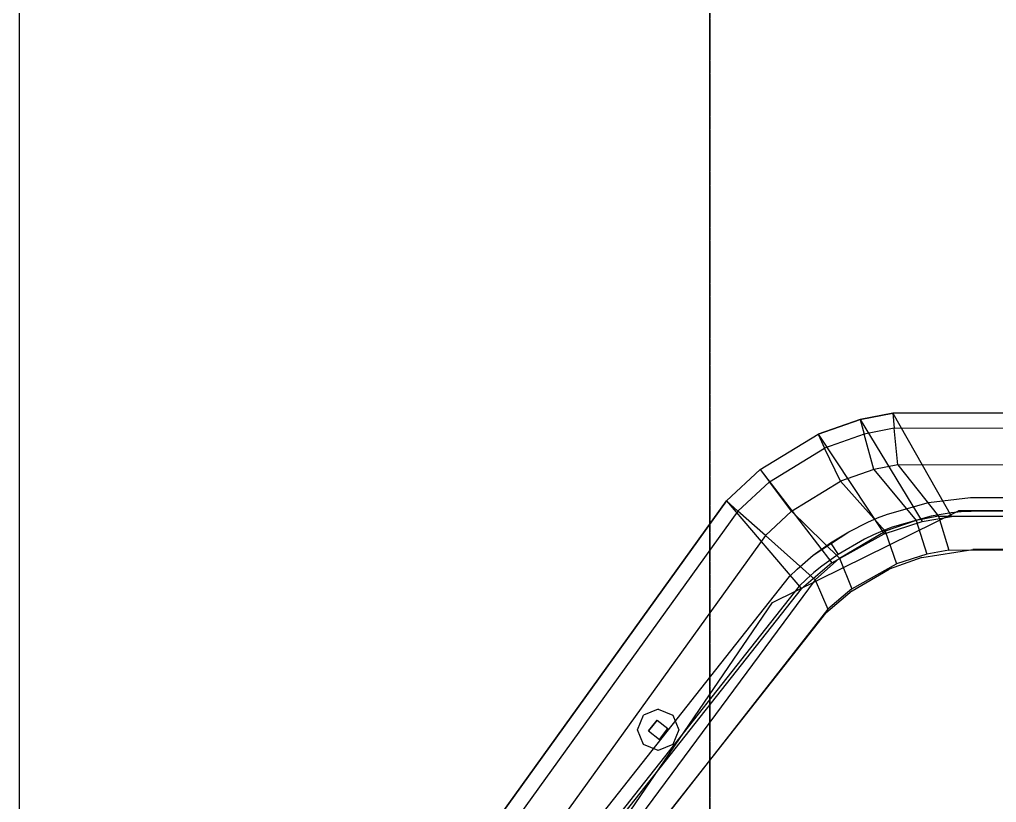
# Model space of a CAD drawing. Extents: x 11992 to 29481, y -6727 to 6811.
# Drawn here: x 18699.6 to 18982.6, y -3013.7 to -2787.1 of the extents above; entities that cross this region are included whole.
import ezdxf

# ---------------------------------------------------------------- set-up
doc = ezdxf.new("R2010")
doc.units = 0
doc.header["$MEASUREMENT"] = 0
doc.linetypes.add('DASHED', pattern=[19.05, 12.7, -6.35])
doc.layers.get('0').update_dxf_attribs({"color": 8, "linetype": 'CONTINUOUS'})
doc.layers.add('DQ-BEAM-DASH', color=8, linetype='DASHED')
doc.layers.add('zoylight 5回路', color=4, linetype='CONTINUOUS')

# ---------------------------------------------------------------- blocks, each defined once
blk = doc.blocks.new('MB-B')
at = {"layer": 'DQ-BEAM-DASH', "ltscale": 0.01}
blk.add_line((-11200, 4800), (-11200, 1100), dxfattribs=at)

msp = doc.modelspace()

# ---------------------------------------------------------------- linework, layer by layer
for p, q in [((18699.61, -3969.41, -40.43), (18699.61, -769.4, -40.43)), ((18699.61, -3969.41, 379.57), (18699.61, -769.4, 379.57)), ((18899.61, -3369.41, -40.43), (18899.61, -769.4, -40.43)), ((18899.61, -3969.41, -40.43), (18899.61, -769.4, -40.43)), ((18899.61, -3269.41, 379.57), (18899.61, -769.4, 379.57)), ((18899.61, -3969.41, 379.57), (18899.61, -769.4, 379.57)), ((19290.31, -2900.44, -621.44), (18952.58, -2900.99, -621.44)), ((18952.58, -2900.99, -636.44), (19290.31, -2900.44, -636.44)), ((19290.31, -2900.44, -1059.44), (18952.58, -2900.99, -1059.44)), ((18952.58, -2900.99, -1074.44), (19290.31, -2900.44, -1074.44)), ((19290.31, -2900.44, -1497.44), (18952.58, -2900.99, -1497.44)), ((18952.58, -2900.99, -1512.44), (19290.31, -2900.44, -1512.44)), ((19290.31, -2900.44, -1935.44), (18952.58, -2900.99, -1935.44)), ((18952.58, -2900.99, -1950.44), (19290.31, -2900.44, -1950.44)), ((18930.92, -2907.15, -621.44), (18943.11, -2902.83, -621.44)), ((18943.11, -2902.83, -636.44), (18930.92, -2907.15, -636.44)), ((18930.92, -2907.15, -1059.44), (18943.11, -2902.83, -1059.44)), ((18943.11, -2902.83, -1074.44), (18930.92, -2907.15, -1074.44)), ((18930.92, -2907.15, -1497.44), (18943.11, -2902.83, -1497.44)), ((18943.11, -2902.83, -1512.44), (18930.92, -2907.15, -1512.44)), ((18930.92, -2907.15, -1935.44), (18943.11, -2902.83, -1935.44)), ((18943.11, -2902.83, -1950.44), (18930.92, -2907.15, -1950.44)), ((18943.11, -2902.83, -621.44), (18952.58, -2900.99, -621.44)), ((18952.58, -2900.99, -636.44), (18943.11, -2902.83, -636.44)), ((18943.11, -2902.83, -1059.44), (18952.58, -2900.99, -1059.44)), ((18952.58, -2900.99, -1074.44), (18943.11, -2902.83, -1074.44)), ((18943.11, -2902.83, -1497.44), (18952.58, -2900.99, -1497.44)), ((18952.58, -2900.99, -1512.44), (18943.11, -2902.83, -1512.44)), ((18943.11, -2902.83, -1935.44), (18952.58, -2900.99, -1935.44)), ((18952.58, -2900.99, -1950.44), (18943.11, -2902.83, -1950.44)), ((18943.11, -2902.83, -621.44), (18961.03, -2932.43, -621.44)), ((18943.11, -2902.83, -636.44), (18944.27, -2907.08, -647.04)), ((18943.11, -2902.83, -621.44), (18943.11, -2902.83, -636.44)), ((18943.11, -2902.83, -1059.44), (18961.03, -2932.43, -1059.44)), ((18943.11, -2902.83, -1074.44), (18944.27, -2907.08, -1085.04)), ((18943.11, -2902.83, -1059.44), (18943.11, -2902.83, -1074.44)), ((18943.11, -2902.83, -1497.44), (18961.03, -2932.43, -1497.44)), ((18943.11, -2902.83, -1512.44), (18944.27, -2907.08, -1523.04)), ((18943.11, -2902.83, -1497.44), (18943.11, -2902.83, -1512.44)), ((18943.11, -2902.83, -1935.44), (18961.03, -2932.43, -1935.44)), ((18943.11, -2902.83, -1950.44), (18944.27, -2907.08, -1961.04)), ((18943.11, -2902.83, -1935.44), (18943.11, -2902.83, -1950.44)), ((18952.58, -2900.99, -621.44), (18969.56, -2930.92, -621.44)), ((18952.58, -2900.99, -636.44), (18953.01, -2905.38, -647.04)), ((18952.58, -2900.99, -621.44), (18952.58, -2900.99, -636.44)), ((18952.58, -2900.99, -1059.44), (18969.56, -2930.92, -1059.44)), ((18952.58, -2900.99, -1074.44), (18953.01, -2905.38, -1085.04)), ((18952.58, -2900.99, -1059.44), (18952.58, -2900.99, -1074.44)), ((18952.58, -2900.99, -1497.44), (18969.56, -2930.92, -1497.44)), ((18952.58, -2900.99, -1512.44), (18953.01, -2905.38, -1523.04)), ((18952.58, -2900.99, -1497.44), (18952.58, -2900.99, -1512.44)), ((18952.58, -2900.99, -1935.44), (18969.56, -2930.92, -1935.44)), ((18952.58, -2900.99, -1950.44), (18953.01, -2905.38, -1961.04)), ((18952.58, -2900.99, -1935.44), (18952.58, -2900.99, -1950.44)), ((18953.01, -2905.38, -647.04), (18944.27, -2907.08, -647.04)), ((18953.01, -2905.38, -1085.04), (18944.27, -2907.08, -1085.04)), ((18953.01, -2905.38, -1523.04), (18944.27, -2907.08, -1523.04)), ((18953.01, -2905.38, -1961.04), (18944.27, -2907.08, -1961.04)), ((18953.01, -2905.38, -647.04), (19290.03, -2904.84, -647.04)), ((18953.01, -2905.38, -1085.04), (19290.03, -2904.84, -1085.04)), ((18953.01, -2905.38, -1523.04), (19290.03, -2904.84, -1523.04)), ((18953.01, -2905.38, -1961.04), (19290.03, -2904.84, -1961.04)), ((18954.04, -2915.99, -651.44), (18953.01, -2905.38, -647.04)), ((18954.04, -2915.99, -1089.44), (18953.01, -2905.38, -1085.04)), ((18954.04, -2915.99, -1527.44), (18953.01, -2905.38, -1523.04)), ((18954.04, -2915.99, -1965.44), (18953.01, -2905.38, -1961.04)), ((18914.15, -2917.38, -621.44), (18930.92, -2907.15, -621.44)), ((18914.15, -2917.38, -636.44), (18930.92, -2907.15, -636.44)), ((18914.15, -2917.38, -1059.44), (18930.92, -2907.15, -1059.44)), ((18914.15, -2917.38, -1074.44), (18930.92, -2907.15, -1074.44)), ((18914.15, -2917.38, -1497.44), (18930.92, -2907.15, -1497.44)), ((18914.15, -2917.38, -1512.44), (18930.92, -2907.15, -1512.44)), ((18914.15, -2917.38, -1935.44), (18930.92, -2907.15, -1935.44)), ((18914.15, -2917.38, -1950.44), (18930.92, -2907.15, -1950.44)), ((18930.92, -2907.15, -621.44), (18950.04, -2935.98, -621.44)), ((18930.92, -2907.15, -636.44), (18932.82, -2911.14, -647.04)), ((18930.92, -2907.15, -621.44), (18930.92, -2907.15, -636.44)), ((18930.92, -2907.15, -1059.44), (18950.04, -2935.98, -1059.44)), ((18930.92, -2907.15, -1074.44), (18932.82, -2911.14, -1085.04)), ((18930.92, -2907.15, -1059.44), (18930.92, -2907.15, -1074.44)), ((18930.92, -2907.15, -1497.44), (18950.04, -2935.98, -1497.44)), ((18930.92, -2907.15, -1512.44), (18932.82, -2911.14, -1523.04)), ((18930.92, -2907.15, -1497.44), (18930.92, -2907.15, -1512.44)), ((18930.92, -2907.15, -1935.44), (18950.04, -2935.98, -1935.44)), ((18930.92, -2907.15, -1950.44), (18932.82, -2911.14, -1961.04)), ((18930.92, -2907.15, -1935.44), (18930.92, -2907.15, -1950.44)), ((18944.27, -2907.08, -647.04), (18932.82, -2911.14, -647.04)), ((18944.27, -2907.08, -1085.04), (18932.82, -2911.14, -1085.04)), ((18944.27, -2907.08, -1523.04), (18932.82, -2911.14, -1523.04)), ((18944.27, -2907.08, -1961.04), (18932.82, -2911.14, -1961.04)), ((18947.07, -2917.35, -651.44), (18944.27, -2907.08, -647.04)), ((18947.07, -2917.35, -1089.44), (18944.27, -2907.08, -1085.04)), ((18947.07, -2917.35, -1527.44), (18944.27, -2907.08, -1523.04)), ((18947.07, -2917.35, -1965.44), (18944.27, -2907.08, -1961.04)), ((18916.82, -2920.9, -647.04), (18932.82, -2911.14, -647.04)), ((18916.82, -2920.9, -1085.04), (18932.82, -2911.14, -1085.04)), ((18916.82, -2920.9, -1523.04), (18932.82, -2911.14, -1523.04)), ((18916.82, -2920.9, -1961.04), (18932.82, -2911.14, -1961.04)), ((18937.4, -2920.77, -651.44), (18932.82, -2911.14, -647.04)), ((18937.4, -2920.77, -1089.44), (18932.82, -2911.14, -1085.04)), ((18937.4, -2920.77, -1527.44), (18932.82, -2911.14, -1523.04)), ((18937.4, -2920.77, -1965.44), (18932.82, -2911.14, -1961.04)), ((18914.15, -2917.38, -621.44), (18904.38, -2926.46, -621.44)), ((18914.15, -2917.38, -636.44), (18904.38, -2926.46, -636.44)), ((18914.15, -2917.38, -1059.44), (18904.38, -2926.46, -1059.44)), ((18914.15, -2917.38, -1074.44), (18904.38, -2926.46, -1074.44)), ((18914.15, -2917.38, -1497.44), (18904.38, -2926.46, -1497.44)), ((18914.15, -2917.38, -1512.44), (18904.38, -2926.46, -1512.44)), ((18914.15, -2917.38, -1935.44), (18904.38, -2926.46, -1935.44)), ((18914.15, -2917.38, -1950.44), (18904.38, -2926.46, -1950.44)), ((18914.15, -2917.38, -621.44), (18934.93, -2944.39, -621.44)), ((18914.15, -2917.38, -636.44), (18916.82, -2920.9, -647.04)), ((18914.15, -2917.38, -621.44), (18914.15, -2917.38, -636.44)), ((18914.15, -2917.38, -1059.44), (18934.93, -2944.39, -1059.44)), ((18914.15, -2917.38, -1074.44), (18916.82, -2920.9, -1085.04)), ((18914.15, -2917.38, -1059.44), (18914.15, -2917.38, -1074.44)), ((18914.15, -2917.38, -1497.44), (18934.93, -2944.39, -1497.44)), ((18914.15, -2917.38, -1512.44), (18916.82, -2920.9, -1523.04)), ((18914.15, -2917.38, -1497.44), (18914.15, -2917.38, -1512.44)), ((18914.15, -2917.38, -1935.44), (18934.93, -2944.39, -1935.44)), ((18914.15, -2917.38, -1950.44), (18916.82, -2920.9, -1961.04)), ((18914.15, -2917.38, -1935.44), (18914.15, -2917.38, -1950.44)), ((18947.07, -2917.35, -651.44), (18937.4, -2920.77, -651.44)), ((18947.07, -2917.35, -1089.44), (18937.4, -2920.77, -1089.44)), ((18947.07, -2917.35, -1527.44), (18937.4, -2920.77, -1527.44)), ((18947.07, -2917.35, -1965.44), (18937.4, -2920.77, -1965.44)), ((18954.04, -2915.99, -651.44), (18947.07, -2917.35, -651.44)), ((18954.04, -2915.99, -1089.44), (18947.07, -2917.35, -1089.44)), ((18954.04, -2915.99, -1527.44), (18947.07, -2917.35, -1527.44)), ((18954.04, -2915.99, -1965.44), (18947.07, -2917.35, -1965.44)), ((18947.07, -2917.35, -651.44), (18959.33, -2932.1, -651.44)), ((18947.07, -2917.35, -1089.44), (18959.33, -2932.1, -1089.44)), ((18947.07, -2917.35, -1527.44), (18959.33, -2932.1, -1527.44)), ((18947.07, -2917.35, -1965.44), (18959.33, -2932.1, -1965.44)), ((18954.04, -2915.99, -651.44), (19289.35, -2915.45, -651.44)), ((18954.04, -2915.99, -1089.44), (19289.35, -2915.45, -1089.44)), ((18954.04, -2915.99, -1527.44), (19289.35, -2915.45, -1527.44)), ((18954.04, -2915.99, -1965.44), (19289.35, -2915.45, -1965.44)), ((18954.04, -2915.99, -651.44), (18965.81, -2930.87, -651.44)), ((18954.04, -2915.99, -1089.44), (18965.81, -2930.87, -1089.44)), ((18954.04, -2915.99, -1527.44), (18965.81, -2930.87, -1527.44)), ((18954.04, -2915.99, -1965.44), (18965.81, -2930.87, -1965.44)), ((18916.82, -2920.9, -647.04), (18907.69, -2929.38, -647.04)), ((18916.82, -2920.9, -1085.04), (18907.69, -2929.38, -1085.04)), ((18916.82, -2920.9, -1523.04), (18907.69, -2929.38, -1523.04)), ((18916.82, -2920.9, -1961.04), (18907.69, -2929.38, -1961.04)), ((18923.25, -2929.4, -651.44), (18916.82, -2920.9, -647.04)), ((18923.25, -2929.4, -1089.44), (18916.82, -2920.9, -1085.04)), ((18923.25, -2929.4, -1527.44), (18916.82, -2920.9, -1523.04)), ((18923.25, -2929.4, -1965.44), (18916.82, -2920.9, -1961.04)), ((18923.25, -2929.4, -651.44), (18937.4, -2920.77, -651.44)), ((18923.25, -2929.4, -1089.44), (18937.4, -2920.77, -1089.44)), ((18923.25, -2929.4, -1527.44), (18937.4, -2920.77, -1527.44)), ((18923.25, -2929.4, -1965.44), (18937.4, -2920.77, -1965.44)), ((18937.4, -2920.77, -651.44), (18950.32, -2935.19, -651.44)), ((18937.4, -2920.77, -1089.44), (18950.32, -2935.19, -1089.44)), ((18937.4, -2920.77, -1527.44), (18950.32, -2935.19, -1527.44)), ((18937.4, -2920.77, -1965.44), (18950.32, -2935.19, -1965.44)), ((18962.88, -2926.91, -502.43), (18975.12, -2925.47, -502.43)), ((18962.88, -2926.91, -506.43), (18975.12, -2925.47, -506.43)), ((18962.88, -2926.91, -940.43), (18975.12, -2925.47, -940.43)), ((18962.88, -2926.91, -944.43), (18975.12, -2925.47, -944.43)), ((18962.88, -2926.91, -1378.43), (18975.12, -2925.47, -1378.43)), ((18962.88, -2926.91, -1382.43), (18975.12, -2925.47, -1382.43)), ((18975.12, -2925.47, -502.43), (18978.17, -2925.41, -502.43)), ((18975.12, -2925.47, -506.43), (18978.17, -2925.41, -506.43)), ((18975.12, -2925.47, -940.43), (18978.17, -2925.41, -940.43)), ((18975.12, -2925.47, -944.43), (18978.17, -2925.41, -944.43)), ((18975.12, -2925.47, -1378.43), (18978.17, -2925.41, -1378.43)), ((18975.12, -2925.47, -1382.43), (18978.17, -2925.41, -1382.43)), ((18975.12, -2925.47, -502.43), (18975.12, -2925.47, -506.43)), ((18975.12, -2925.47, -940.43), (18975.12, -2925.47, -944.43)), ((18975.12, -2925.47, -1378.43), (18975.12, -2925.47, -1382.43)), ((18978.17, -2925.41, -502.43), (19271.08, -2925.41, -502.43)), ((18978.17, -2925.41, -506.43), (19271.08, -2925.41, -506.43)), ((18978.17, -2925.41, -940.43), (19271.08, -2925.41, -940.43)), ((18978.17, -2925.41, -944.43), (19271.08, -2925.41, -944.43)), ((18978.17, -2925.41, -1378.43), (19271.08, -2925.41, -1378.43)), ((18978.17, -2925.41, -1382.43), (19271.08, -2925.41, -1382.43)), ((18826.9, -3034.06, -621.44), (18904.38, -2926.46, -621.44)), ((18904.38, -2926.46, -636.44), (18826.9, -3034.06, -636.44)), ((18826.9, -3034.06, -1059.44), (18904.38, -2926.46, -1059.44)), ((18904.38, -2926.46, -1074.44), (18826.9, -3034.06, -1074.44)), ((18826.9, -3034.06, -1497.44), (18904.38, -2926.46, -1497.44)), ((18904.38, -2926.46, -1512.44), (18826.9, -3034.06, -1512.44)), ((18826.9, -3034.06, -1935.44), (18904.38, -2926.46, -1935.44)), ((18904.38, -2926.46, -1950.44), (18826.9, -3034.06, -1950.44)), ((18904.38, -2926.46, -621.44), (18926.12, -2951.85, -621.44)), ((18904.38, -2926.46, -636.44), (18907.69, -2929.38, -647.04)), ((18904.38, -2926.46, -621.44), (18904.38, -2926.46, -636.44)), ((18904.38, -2926.46, -1059.44), (18926.12, -2951.85, -1059.44)), ((18904.38, -2926.46, -1074.44), (18907.69, -2929.38, -1085.04)), ((18904.38, -2926.46, -1059.44), (18904.38, -2926.46, -1074.44)), ((18904.38, -2926.46, -1497.44), (18926.12, -2951.85, -1497.44)), ((18904.38, -2926.46, -1512.44), (18907.69, -2929.38, -1523.04)), ((18904.38, -2926.46, -1497.44), (18904.38, -2926.46, -1512.44)), ((18904.38, -2926.46, -1935.44), (18926.12, -2951.85, -1935.44)), ((18904.38, -2926.46, -1950.44), (18907.69, -2929.38, -1961.04)), ((18904.38, -2926.46, -1935.44), (18904.38, -2926.46, -1950.44)), ((18951.01, -2930.24, -502.43), (18962.88, -2926.91, -502.43)), ((18951.01, -2930.24, -506.43), (18962.88, -2926.91, -506.43)), ((18951.01, -2930.24, -940.43), (18962.88, -2926.91, -940.43)), ((18951.01, -2930.24, -944.43), (18962.88, -2926.91, -944.43)), ((18951.01, -2930.24, -1378.43), (18962.88, -2926.91, -1378.43)), ((18951.01, -2930.24, -1382.43), (18962.88, -2926.91, -1382.43)), ((18962.88, -2926.91, -502.43), (18962.88, -2926.91, -506.43)), ((18962.88, -2926.91, -940.43), (18962.88, -2926.91, -944.43)), ((18962.88, -2926.91, -1378.43), (18962.88, -2926.91, -1382.43)), ((18907.69, -2929.38, -647.04), (18830.76, -3036.22, -647.04)), ((18907.69, -2929.38, -1085.04), (18830.76, -3036.22, -1085.04)), ((18907.69, -2929.38, -1523.04), (18830.76, -3036.22, -1523.04)), ((18907.69, -2929.38, -1961.04), (18830.76, -3036.22, -1961.04)), ((18915.68, -2936.43, -651.44), (18907.69, -2929.38, -647.04)), ((18915.68, -2936.43, -1089.44), (18907.69, -2929.38, -1085.04)), ((18915.68, -2936.43, -1527.44), (18907.69, -2929.38, -1523.04)), ((18915.68, -2936.43, -1965.44), (18907.69, -2929.38, -1961.04)), ((18923.25, -2929.4, -651.44), (18915.68, -2936.43, -651.44)), ((18923.25, -2929.4, -1089.44), (18915.68, -2936.43, -1089.44)), ((18923.25, -2929.4, -1527.44), (18915.68, -2936.43, -1527.44)), ((18923.25, -2929.4, -1965.44), (18915.68, -2936.43, -1965.44)), ((18917.68, -2955.84, -1527.86), (18971.58, -2929.33, -1527.86)), ((18917.68, -2955.84, -1934.86), (18971.58, -2929.33, -1934.86)), ((18923.25, -2929.4, -651.44), (18937.15, -2942.98, -651.44)), ((18923.25, -2929.4, -1089.44), (18937.15, -2942.98, -1089.44)), ((18923.25, -2929.4, -1527.44), (18937.15, -2942.98, -1527.44)), ((18923.25, -2929.4, -1965.44), (18937.15, -2942.98, -1965.44)), ((18945.31, -2932.59, -502.43), (18948.14, -2931.36, -502.43)), ((18945.31, -2932.59, -506.43), (18948.14, -2931.36, -506.43)), ((18945.31, -2932.59, -940.43), (18948.14, -2931.36, -940.43)), ((18945.31, -2932.59, -944.43), (18948.14, -2931.36, -944.43)), ((18945.31, -2932.59, -1378.43), (18948.14, -2931.36, -1378.43)), ((18945.31, -2932.59, -1382.43), (18948.14, -2931.36, -1382.43)), ((18948.14, -2931.36, -502.43), (18951.01, -2930.24, -502.43)), ((18948.14, -2931.36, -506.43), (18951.01, -2930.24, -506.43)), ((18948.14, -2931.36, -940.43), (18951.01, -2930.24, -940.43)), ((18948.14, -2931.36, -944.43), (18951.01, -2930.24, -944.43)), ((18948.14, -2931.36, -1378.43), (18951.01, -2930.24, -1378.43)), ((18948.14, -2931.36, -1382.43), (18951.01, -2930.24, -1382.43)), ((18951.01, -2930.24, -502.43), (18951.01, -2930.24, -506.43)), ((18951.01, -2930.24, -940.43), (18951.01, -2930.24, -944.43)), ((18951.01, -2930.24, -1378.43), (18951.01, -2930.24, -1382.43)), ((18963.66, -2930.84, -502.43), (18952.39, -2934, -502.43)), ((18963.66, -2930.84, -506.43), (18952.39, -2934, -506.43)), ((18963.66, -2930.84, -940.43), (18952.39, -2934, -940.43)), ((18963.66, -2930.84, -944.43), (18952.39, -2934, -944.43)), ((18963.66, -2930.84, -1378.43), (18952.39, -2934, -1378.43)), ((18963.66, -2930.84, -1382.43), (18952.39, -2934, -1382.43)), ((18965.81, -2930.87, -651.44), (18959.33, -2932.1, -651.44)), ((18965.81, -2930.87, -1089.44), (18959.33, -2932.1, -1089.44)), ((18965.81, -2930.87, -1527.44), (18959.33, -2932.1, -1527.44)), ((18965.81, -2930.87, -1965.44), (18959.33, -2932.1, -1965.44)), ((18961.03, -2932.43, -621.44), (18969.56, -2930.92, -621.44)), ((18961.03, -2932.43, -621.44), (18969.56, -2930.92, -621.44)), ((18961.03, -2932.43, -1059.44), (18969.56, -2930.92, -1059.44)), ((18961.03, -2932.43, -1059.44), (18969.56, -2930.92, -1059.44)), ((18961.03, -2932.43, -1497.44), (18969.56, -2930.92, -1497.44)), ((18961.03, -2932.43, -1497.44), (18969.56, -2930.92, -1497.44)), ((18961.03, -2932.43, -1935.44), (18969.56, -2930.92, -1935.44)), ((18961.03, -2932.43, -1935.44), (18969.56, -2930.92, -1935.44)), ((18969.44, -2929.93, -502.43), (18963.66, -2930.84, -502.43)), ((18969.44, -2929.93, -506.43), (18963.66, -2930.84, -506.43)), ((18969.44, -2929.93, -940.43), (18963.66, -2930.84, -940.43)), ((18969.44, -2929.93, -944.43), (18963.66, -2930.84, -944.43)), ((18969.44, -2929.93, -1378.43), (18963.66, -2930.84, -1378.43)), ((18969.44, -2929.93, -1382.43), (18963.66, -2930.84, -1382.43)), ((18963.66, -2930.84, -502.43), (18963.66, -2930.84, -506.43)), ((18963.66, -2930.84, -940.43), (18963.66, -2930.84, -944.43)), ((18963.66, -2930.84, -1378.43), (18963.66, -2930.84, -1382.43)), ((18965.81, -2930.87, -651.44), (19277.97, -2930.38, -651.44)), ((18965.81, -2930.87, -1089.44), (19277.97, -2930.38, -1089.44)), ((18965.81, -2930.87, -1527.44), (19277.97, -2930.38, -1527.44)), ((18965.81, -2930.87, -1965.44), (19277.97, -2930.38, -1965.44)), ((18965.81, -2930.87, -651.44), (18968.82, -2940.68, -634.44)), ((18965.81, -2930.87, -1089.44), (18968.82, -2940.68, -1072.44)), ((18965.81, -2930.87, -1527.44), (18968.82, -2940.68, -1510.44)), ((18965.81, -2930.87, -1965.44), (18968.82, -2940.68, -1948.44)), ((18972.36, -2929.64, -502.43), (18969.44, -2929.93, -502.43)), ((18972.36, -2929.64, -506.43), (18969.44, -2929.93, -506.43)), ((18972.36, -2929.64, -940.43), (18969.44, -2929.93, -940.43)), ((18972.36, -2929.64, -944.43), (18969.44, -2929.93, -944.43)), ((18972.36, -2929.64, -1378.43), (18969.44, -2929.93, -1378.43)), ((18972.36, -2929.64, -1382.43), (18969.44, -2929.93, -1382.43)), ((18969.44, -2929.93, -502.43), (18969.44, -2929.93, -506.43)), ((18969.44, -2929.93, -940.43), (18969.44, -2929.93, -944.43)), ((18969.44, -2929.93, -1378.43), (18969.44, -2929.93, -1382.43)), ((19273.93, -2930.47, -621.44), (18969.56, -2930.92, -621.44)), ((19273.93, -2930.47, -621.44), (18969.56, -2930.92, -621.44)), ((19273.93, -2930.47, -1059.44), (18969.56, -2930.92, -1059.44)), ((19273.93, -2930.47, -1059.44), (18969.56, -2930.92, -1059.44)), ((19273.93, -2930.47, -1497.44), (18969.56, -2930.92, -1497.44)), ((19273.93, -2930.47, -1497.44), (18969.56, -2930.92, -1497.44)), ((19273.93, -2930.47, -1935.44), (18969.56, -2930.92, -1935.44)), ((19273.93, -2930.47, -1935.44), (18969.56, -2930.92, -1935.44)), ((19278.11, -2929.33, -1527.86), (18971.58, -2929.33, -1527.86)), ((19278.11, -2929.33, -1934.86), (18971.58, -2929.33, -1934.86)), ((18971.58, -2929.33, -1934.86), (18971.58, -2929.33, -1527.86)), ((18975.28, -2929.47, -502.43), (18972.36, -2929.64, -502.43)), ((18975.28, -2929.47, -506.43), (18972.36, -2929.64, -506.43)), ((18975.28, -2929.47, -940.43), (18972.36, -2929.64, -940.43)), ((18975.28, -2929.47, -944.43), (18972.36, -2929.64, -944.43)), ((18975.28, -2929.47, -1378.43), (18972.36, -2929.64, -1378.43)), ((18975.28, -2929.47, -1382.43), (18972.36, -2929.64, -1382.43)), ((18978.21, -2929.41, -502.43), (18975.28, -2929.47, -502.43)), ((18978.21, -2929.41, -506.43), (18975.28, -2929.47, -506.43)), ((18978.21, -2929.41, -940.43), (18975.28, -2929.47, -940.43)), ((18978.21, -2929.41, -944.43), (18975.28, -2929.47, -944.43)), ((18978.21, -2929.41, -1378.43), (18975.28, -2929.47, -1378.43)), ((18978.21, -2929.41, -1382.43), (18975.28, -2929.47, -1382.43)), ((19271.04, -2929.41, -502.43), (18978.21, -2929.41, -502.43)), ((19271.04, -2929.41, -506.43), (18978.21, -2929.41, -506.43)), ((19271.04, -2929.41, -940.43), (18978.21, -2929.41, -940.43)), ((19271.04, -2929.41, -944.43), (18978.21, -2929.41, -944.43)), ((19271.04, -2929.41, -1378.43), (18978.21, -2929.41, -1378.43)), ((19271.04, -2929.41, -1382.43), (18978.21, -2929.41, -1382.43)), ((18939.81, -2935.37, -502.43), (18945.31, -2932.59, -502.43)), ((18939.81, -2935.37, -506.43), (18945.31, -2932.59, -506.43)), ((18939.81, -2935.37, -940.43), (18945.31, -2932.59, -940.43)), ((18939.81, -2935.37, -944.43), (18945.31, -2932.59, -944.43)), ((18939.81, -2935.37, -1378.43), (18945.31, -2932.59, -1378.43)), ((18939.81, -2935.37, -1382.43), (18945.31, -2932.59, -1382.43)), ((18952.39, -2934, -502.43), (18949.66, -2935.06, -502.43)), ((18952.39, -2934, -506.43), (18949.66, -2935.06, -506.43)), ((18952.39, -2934, -940.43), (18949.66, -2935.06, -940.43)), ((18952.39, -2934, -944.43), (18949.66, -2935.06, -944.43)), ((18952.39, -2934, -1378.43), (18949.66, -2935.06, -1378.43)), ((18952.39, -2934, -1382.43), (18949.66, -2935.06, -1382.43)), ((18950.04, -2935.98, -621.44), (18961.03, -2932.43, -621.44)), ((18950.04, -2935.98, -621.44), (18961.03, -2932.43, -621.44)), ((18950.04, -2935.98, -1059.44), (18961.03, -2932.43, -1059.44)), ((18950.04, -2935.98, -1059.44), (18961.03, -2932.43, -1059.44)), ((18950.04, -2935.98, -1497.44), (18961.03, -2932.43, -1497.44)), ((18950.04, -2935.98, -1497.44), (18961.03, -2932.43, -1497.44)), ((18950.04, -2935.98, -1935.44), (18961.03, -2932.43, -1935.44)), ((18950.04, -2935.98, -1935.44), (18961.03, -2932.43, -1935.44)), ((18959.33, -2932.1, -651.44), (18950.32, -2935.19, -651.44)), ((18959.33, -2932.1, -1089.44), (18950.32, -2935.19, -1089.44)), ((18959.33, -2932.1, -1527.44), (18950.32, -2935.19, -1527.44)), ((18959.33, -2932.1, -1965.44), (18950.32, -2935.19, -1965.44)), ((18952.39, -2934, -502.43), (18952.39, -2934, -506.43)), ((18952.39, -2934, -940.43), (18952.39, -2934, -944.43)), ((18952.39, -2934, -1378.43), (18952.39, -2934, -1382.43)), ((18959.33, -2932.1, -651.44), (18962.46, -2941.81, -634.44)), ((18959.33, -2932.1, -1089.44), (18962.46, -2941.81, -1072.44)), ((18959.33, -2932.1, -1527.44), (18962.46, -2941.81, -1510.44)), ((18959.33, -2932.1, -1965.44), (18962.46, -2941.81, -1948.44)), ((18915.68, -2936.43, -651.44), (18840.08, -3041.42, -651.44)), ((18915.68, -2936.43, -1089.44), (18840.08, -3041.42, -1089.44)), ((18915.68, -2936.43, -1527.44), (18840.08, -3041.42, -1527.44)), ((18915.68, -2936.43, -1965.44), (18840.08, -3041.42, -1965.44)), ((18915.68, -2936.43, -651.44), (18930.1, -2949.33, -651.44)), ((18915.68, -2936.43, -1089.44), (18930.1, -2949.33, -1089.44)), ((18915.68, -2936.43, -1527.44), (18930.1, -2949.33, -1527.44)), ((18915.68, -2936.43, -1965.44), (18930.1, -2949.33, -1965.44)), ((18929.53, -2942.18, -502.43), (18939.81, -2935.37, -502.43)), ((18929.53, -2942.18, -940.43), (18939.81, -2935.37, -940.43)), ((18929.53, -2942.18, -1378.43), (18939.81, -2935.37, -1378.43)), ((18934.54, -2938.58, -506.43), (18939.81, -2935.37, -506.43)), ((18934.54, -2938.58, -944.43), (18939.81, -2935.37, -944.43)), ((18934.54, -2938.58, -1382.43), (18939.81, -2935.37, -1382.43)), ((18934.93, -2944.39, -621.44), (18950.04, -2935.98, -621.44)), ((18934.93, -2944.39, -621.44), (18950.04, -2935.98, -621.44)), ((18934.93, -2944.39, -1059.44), (18950.04, -2935.98, -1059.44)), ((18934.93, -2944.39, -1059.44), (18950.04, -2935.98, -1059.44)), ((18934.93, -2944.39, -1497.44), (18950.04, -2935.98, -1497.44)), ((18934.93, -2944.39, -1497.44), (18950.04, -2935.98, -1497.44)), ((18934.93, -2944.39, -1935.44), (18950.04, -2935.98, -1935.44)), ((18934.93, -2944.39, -1935.44), (18950.04, -2935.98, -1935.44)), ((18937.15, -2942.98, -651.44), (18950.32, -2935.19, -651.44)), ((18937.15, -2942.98, -1089.44), (18950.32, -2935.19, -1089.44)), ((18937.15, -2942.98, -1527.44), (18950.32, -2935.19, -1527.44)), ((18937.15, -2942.98, -1965.44), (18950.32, -2935.19, -1965.44)), ((18939.81, -2935.37, -502.43), (18939.81, -2935.37, -506.43)), ((18939.81, -2935.37, -940.43), (18939.81, -2935.37, -944.43)), ((18939.81, -2935.37, -1378.43), (18939.81, -2935.37, -1382.43)), ((18946.98, -2936.22, -502.43), (18944.34, -2937.49, -502.43)), ((18946.98, -2936.22, -506.43), (18944.34, -2937.49, -506.43)), ((18946.98, -2936.22, -940.43), (18944.34, -2937.49, -940.43)), ((18946.98, -2936.22, -944.43), (18944.34, -2937.49, -944.43)), ((18946.98, -2936.22, -1378.43), (18944.34, -2937.49, -1378.43)), ((18946.98, -2936.22, -1382.43), (18944.34, -2937.49, -1382.43)), ((18949.66, -2935.06, -502.43), (18946.98, -2936.22, -502.43)), ((18949.66, -2935.06, -506.43), (18946.98, -2936.22, -506.43)), ((18949.66, -2935.06, -940.43), (18946.98, -2936.22, -940.43)), ((18949.66, -2935.06, -944.43), (18946.98, -2936.22, -944.43)), ((18949.66, -2935.06, -1378.43), (18946.98, -2936.22, -1378.43)), ((18949.66, -2935.06, -1382.43), (18946.98, -2936.22, -1382.43)), ((18950.32, -2935.19, -651.44), (18953.63, -2944.68, -634.44)), ((18950.32, -2935.19, -1089.44), (18953.63, -2944.68, -1072.44)), ((18950.32, -2935.19, -1527.44), (18953.63, -2944.68, -1510.44)), ((18950.32, -2935.19, -1965.44), (18953.63, -2944.68, -1948.44)), ((18929.53, -2942.18, -506.43), (18934.54, -2938.58, -506.43)), ((18929.53, -2942.18, -944.43), (18934.54, -2938.58, -944.43)), ((18929.53, -2942.18, -1382.43), (18934.54, -2938.58, -1382.43)), ((18934.54, -2938.58, -506.43), (18936.75, -2941.91, -506.43)), ((18934.54, -2938.58, -944.43), (18936.75, -2941.91, -944.43)), ((18934.54, -2938.58, -1382.43), (18936.75, -2941.91, -1382.43)), ((18944.34, -2937.49, -502.43), (18936.75, -2941.91, -502.43)), ((18944.34, -2937.49, -506.43), (18936.75, -2941.91, -506.43)), ((18944.34, -2937.49, -940.43), (18936.75, -2941.91, -940.43)), ((18944.34, -2937.49, -944.43), (18936.75, -2941.91, -944.43)), ((18944.34, -2937.49, -1378.43), (18936.75, -2941.91, -1378.43)), ((18944.34, -2937.49, -1382.43), (18936.75, -2941.91, -1382.43)), ((18944.34, -2937.49, -502.43), (18944.34, -2937.49, -506.43)), ((18944.34, -2937.49, -940.43), (18944.34, -2937.49, -944.43)), ((18944.34, -2937.49, -1378.43), (18944.34, -2937.49, -1382.43)), ((18927.14, -2944.13, -502.43), (18929.53, -2942.18, -502.43)), ((18927.14, -2944.13, -506.43), (18929.53, -2942.18, -506.43)), ((18927.14, -2944.13, -940.43), (18929.53, -2942.18, -940.43)), ((18927.14, -2944.13, -944.43), (18929.53, -2942.18, -944.43)), ((18927.14, -2944.13, -1378.43), (18929.53, -2942.18, -1378.43)), ((18927.14, -2944.13, -1382.43), (18929.53, -2942.18, -1382.43)), ((18929.53, -2942.18, -502.43), (18929.53, -2942.18, -506.43)), ((18929.53, -2942.18, -940.43), (18929.53, -2942.18, -944.43)), ((18929.53, -2942.18, -1378.43), (18929.53, -2942.18, -1382.43)), ((18937.15, -2942.98, -651.44), (18930.1, -2949.33, -651.44)), ((18937.15, -2942.98, -1089.44), (18930.1, -2949.33, -1089.44)), ((18937.15, -2942.98, -1527.44), (18930.1, -2949.33, -1527.44)), ((18937.15, -2942.98, -1965.44), (18930.1, -2949.33, -1965.44)), ((18936.75, -2941.91, -502.43), (18932, -2945.34, -502.43)), ((18936.75, -2941.91, -506.43), (18932, -2945.34, -506.43)), ((18936.75, -2941.91, -940.43), (18932, -2945.34, -940.43)), ((18936.75, -2941.91, -944.43), (18932, -2945.34, -944.43)), ((18936.75, -2941.91, -1378.43), (18932, -2945.34, -1378.43)), ((18936.75, -2941.91, -1382.43), (18932, -2945.34, -1382.43)), ((18936.75, -2941.91, -502.43), (18936.75, -2941.91, -506.43)), ((18936.75, -2941.91, -940.43), (18936.75, -2941.91, -944.43)), ((18936.75, -2941.91, -1378.43), (18936.75, -2941.91, -1382.43)), ((18937.15, -2942.98, -651.44), (18940.71, -2951.92, -634.44)), ((18937.15, -2942.98, -1089.44), (18940.71, -2951.92, -1072.44)), ((18937.15, -2942.98, -1527.44), (18940.71, -2951.92, -1510.44)), ((18937.15, -2942.98, -1965.44), (18940.71, -2951.92, -1948.44)), ((18960.93, -2942.79, -634.44), (18951.56, -2946.22, -634.44)), ((18960.93, -2942.79, -1072.44), (18951.56, -2946.22, -1072.44)), ((18960.93, -2942.79, -1510.44), (18951.56, -2946.22, -1510.44)), ((18960.93, -2942.79, -1948.44), (18951.56, -2946.22, -1948.44)), ((18962.46, -2941.81, -634.44), (18953.63, -2944.68, -634.44)), ((18962.46, -2941.81, -1072.44), (18953.63, -2944.68, -1072.44)), ((18962.46, -2941.81, -1510.44), (18953.63, -2944.68, -1510.44)), ((18962.46, -2941.81, -1948.44), (18953.63, -2944.68, -1948.44)), ((18960.93, -2942.79, -634.44), (18975.71, -2940.46, -634.44)), ((18960.93, -2942.79, -1072.44), (18975.71, -2940.46, -1072.44)), ((18960.93, -2942.79, -1510.44), (18975.71, -2940.46, -1510.44)), ((18960.93, -2942.79, -1948.44), (18975.71, -2940.46, -1948.44)), ((18968.82, -2940.68, -634.44), (18962.46, -2941.81, -634.44)), ((18968.82, -2940.68, -1072.44), (18962.46, -2941.81, -1072.44)), ((18968.82, -2940.68, -1510.44), (18962.46, -2941.81, -1510.44)), ((18968.82, -2940.68, -1948.44), (18962.46, -2941.81, -1948.44)), ((18968.82, -2940.68, -634.44), (19275.05, -2940.22, -634.44)), ((18968.82, -2940.68, -1072.44), (19275.05, -2940.22, -1072.44)), ((18968.82, -2940.68, -1510.44), (19275.05, -2940.22, -1510.44)), ((18968.82, -2940.68, -1948.44), (19275.05, -2940.22, -1948.44)), ((19276.03, -2940.61, -634.44), (18975.71, -2940.46, -634.44)), ((19276.03, -2940.61, -1072.44), (18975.71, -2940.46, -1072.44)), ((19276.03, -2940.61, -1510.44), (18975.71, -2940.46, -1510.44)), ((19276.03, -2940.61, -1948.44), (18975.71, -2940.46, -1948.44)), ((18924.83, -2946.17, -502.43), (18927.14, -2944.13, -502.43)), ((18924.83, -2946.17, -506.43), (18927.14, -2944.13, -506.43)), ((18924.83, -2946.17, -940.43), (18927.14, -2944.13, -940.43)), ((18924.83, -2946.17, -944.43), (18927.14, -2944.13, -944.43)), ((18924.83, -2946.17, -1378.43), (18927.14, -2944.13, -1378.43)), ((18924.83, -2946.17, -1382.43), (18927.14, -2944.13, -1382.43)), ((18934.93, -2944.39, -621.44), (18926.12, -2951.85, -621.44)), ((18934.93, -2944.39, -621.44), (18926.12, -2951.85, -621.44)), ((18934.93, -2944.39, -1059.44), (18926.12, -2951.85, -1059.44)), ((18934.93, -2944.39, -1059.44), (18926.12, -2951.85, -1059.44)), ((18934.93, -2944.39, -1497.44), (18926.12, -2951.85, -1497.44)), ((18934.93, -2944.39, -1497.44), (18926.12, -2951.85, -1497.44)), ((18934.93, -2944.39, -1935.44), (18926.12, -2951.85, -1935.44)), ((18934.93, -2944.39, -1935.44), (18926.12, -2951.85, -1935.44)), ((18932, -2945.34, -502.43), (18929.73, -2947.18, -502.43)), ((18932, -2945.34, -506.43), (18929.73, -2947.18, -506.43)), ((18932, -2945.34, -940.43), (18929.73, -2947.18, -940.43)), ((18932, -2945.34, -944.43), (18929.73, -2947.18, -944.43)), ((18932, -2945.34, -1378.43), (18929.73, -2947.18, -1378.43)), ((18932, -2945.34, -1382.43), (18929.73, -2947.18, -1382.43)), ((18932, -2945.34, -502.43), (18932, -2945.34, -506.43)), ((18932, -2945.34, -940.43), (18932, -2945.34, -944.43)), ((18932, -2945.34, -1378.43), (18932, -2945.34, -1382.43)), ((18940.71, -2951.92, -634.44), (18953.63, -2944.68, -634.44)), ((18940.71, -2951.92, -1072.44), (18953.63, -2944.68, -1072.44)), ((18940.71, -2951.92, -1510.44), (18953.63, -2944.68, -1510.44)), ((18940.71, -2951.92, -1948.44), (18953.63, -2944.68, -1948.44)), ((18852.09, -3037.57, -502.43), (18922.6, -2948.3, -502.43)), ((18852.09, -3037.57, -506.43), (18922.6, -2948.3, -506.43)), ((18852.09, -3037.57, -940.43), (18922.6, -2948.3, -940.43)), ((18852.09, -3037.57, -944.43), (18922.6, -2948.3, -944.43)), ((18852.09, -3037.57, -1378.43), (18922.6, -2948.3, -1378.43)), ((18852.09, -3037.57, -1382.43), (18922.6, -2948.3, -1382.43)), ((18922.6, -2948.3, -502.43), (18924.83, -2946.17, -502.43)), ((18922.6, -2948.3, -506.43), (18924.83, -2946.17, -506.43)), ((18922.6, -2948.3, -940.43), (18924.83, -2946.17, -940.43)), ((18922.6, -2948.3, -944.43), (18924.83, -2946.17, -944.43)), ((18922.6, -2948.3, -1378.43), (18924.83, -2946.17, -1378.43)), ((18922.6, -2948.3, -1382.43), (18924.83, -2946.17, -1382.43)), ((18922.6, -2948.3, -502.43), (18922.6, -2948.3, -506.43)), ((18922.6, -2948.3, -940.43), (18922.6, -2948.3, -944.43)), ((18922.6, -2948.3, -1378.43), (18922.6, -2948.3, -1382.43)), ((18929.73, -2947.18, -502.43), (18927.53, -2949.12, -502.43)), ((18929.73, -2947.18, -506.43), (18927.53, -2949.12, -506.43)), ((18929.73, -2947.18, -940.43), (18927.53, -2949.12, -940.43)), ((18929.73, -2947.18, -944.43), (18927.53, -2949.12, -944.43)), ((18929.73, -2947.18, -1378.43), (18927.53, -2949.12, -1378.43)), ((18929.73, -2947.18, -1382.43), (18927.53, -2949.12, -1382.43)), ((18940.77, -2952.5, -634.44), (18951.56, -2946.22, -634.44)), ((18940.77, -2952.5, -1072.44), (18951.56, -2946.22, -1072.44)), ((18940.77, -2952.5, -1510.44), (18951.56, -2946.22, -1510.44)), ((18940.77, -2952.5, -1948.44), (18951.56, -2946.22, -1948.44)), ((18925.41, -2951.14, -502.43), (18855.45, -3039.76, -502.43)), ((18925.41, -2951.14, -506.43), (18855.45, -3039.76, -506.43)), ((18925.41, -2951.14, -940.43), (18855.45, -3039.76, -940.43)), ((18925.41, -2951.14, -944.43), (18855.45, -3039.76, -944.43)), ((18925.41, -2951.14, -1378.43), (18855.45, -3039.76, -1378.43)), ((18925.41, -2951.14, -1382.43), (18855.45, -3039.76, -1382.43)), ((18930.1, -2949.33, -651.44), (18859.73, -3044.12, -651.44)), ((18930.1, -2949.33, -1089.44), (18859.73, -3044.12, -1089.44)), ((18930.1, -2949.33, -1527.44), (18859.73, -3044.12, -1527.44)), ((18930.1, -2949.33, -1965.44), (18859.73, -3044.12, -1965.44)), ((18927.53, -2949.12, -502.43), (18925.41, -2951.14, -502.43)), ((18927.53, -2949.12, -506.43), (18925.41, -2951.14, -506.43)), ((18927.53, -2949.12, -940.43), (18925.41, -2951.14, -940.43)), ((18927.53, -2949.12, -944.43), (18925.41, -2951.14, -944.43)), ((18927.53, -2949.12, -1378.43), (18925.41, -2951.14, -1378.43)), ((18927.53, -2949.12, -1382.43), (18925.41, -2951.14, -1382.43)), ((18925.41, -2951.14, -502.43), (18925.41, -2951.14, -506.43)), ((18925.41, -2951.14, -940.43), (18925.41, -2951.14, -944.43)), ((18925.41, -2951.14, -1378.43), (18925.41, -2951.14, -1382.43)), ((18930.1, -2949.33, -651.44), (18933.79, -2957.82, -634.44)), ((18930.1, -2949.33, -1089.44), (18933.79, -2957.82, -1072.44)), ((18930.1, -2949.33, -1527.44), (18933.79, -2957.82, -1510.44)), ((18930.1, -2949.33, -1965.44), (18933.79, -2957.82, -1948.44)), ((18856.29, -3040.31, -621.44), (18926.12, -2951.85, -621.44)), ((18856.29, -3040.31, -621.44), (18926.12, -2951.85, -621.44)), ((18856.29, -3040.31, -1059.44), (18926.12, -2951.85, -1059.44)), ((18856.29, -3040.31, -1059.44), (18926.12, -2951.85, -1059.44)), ((18856.29, -3040.31, -1497.44), (18926.12, -2951.85, -1497.44)), ((18856.29, -3040.31, -1497.44), (18926.12, -2951.85, -1497.44)), ((18856.29, -3040.31, -1935.44), (18926.12, -2951.85, -1935.44)), ((18856.29, -3040.31, -1935.44), (18926.12, -2951.85, -1935.44)), ((18940.77, -2952.5, -634.44), (18933.16, -2958.95, -634.44)), ((18940.77, -2952.5, -1072.44), (18933.16, -2958.95, -1072.44)), ((18940.77, -2952.5, -1510.44), (18933.16, -2958.95, -1510.44)), ((18940.77, -2952.5, -1948.44), (18933.16, -2958.95, -1948.44)), ((18940.71, -2951.92, -634.44), (18933.79, -2957.82, -634.44)), ((18940.71, -2951.92, -1072.44), (18933.79, -2957.82, -1072.44)), ((18940.71, -2951.92, -1510.44), (18933.79, -2957.82, -1510.44)), ((18940.71, -2951.92, -1948.44), (18933.79, -2957.82, -1948.44)), ((18863.2, -3035.69, -1527.86), (18917.68, -2955.84, -1527.86)), ((18863.2, -3035.69, -1934.86), (18917.68, -2955.84, -1934.86)), ((18917.68, -2955.84, -1934.86), (18917.68, -2955.84, -1527.86)), ((18864.36, -3046.21, -634.44), (18933.16, -2958.95, -634.44)), ((18864.36, -3046.21, -1072.44), (18933.16, -2958.95, -1072.44)), ((18864.36, -3046.21, -1510.44), (18933.16, -2958.95, -1510.44)), ((18864.36, -3046.21, -1948.44), (18933.16, -2958.95, -1948.44)), ((18933.79, -2957.82, -634.44), (18864.75, -3045.9, -634.44)), ((18933.79, -2957.82, -1072.44), (18864.75, -3045.9, -1072.44)), ((18933.79, -2957.82, -1510.44), (18864.75, -3045.9, -1510.44)), ((18933.79, -2957.82, -1948.44), (18864.75, -3045.9, -1948.44)), ((18884.62, -2986.69, -621.43), (18880.38, -2988.45, -621.43)), ((18884.62, -2986.69, -617.43), (18880.38, -2988.45, -617.43)), ((18884.62, -2986.69, -1059.43), (18880.38, -2988.45, -1059.43)), ((18884.62, -2986.69, -1055.43), (18880.38, -2988.45, -1055.43)), ((18884.62, -2986.69, -1497.43), (18880.38, -2988.45, -1497.43)), ((18884.62, -2986.69, -1493.43), (18880.38, -2988.45, -1493.43)), ((18884.62, -2986.69, -621.43), (18884.62, -2986.69, -617.43)), ((18884.62, -2986.69, -617.43), (18888.87, -2988.45, -617.43)), ((18884.62, -2986.69, -621.43), (18888.87, -2988.45, -621.43)), ((18884.62, -2986.69, -1059.43), (18884.62, -2986.69, -1055.43)), ((18884.62, -2986.69, -1055.43), (18888.87, -2988.45, -1055.43)), ((18884.62, -2986.69, -1059.43), (18888.87, -2988.45, -1059.43)), ((18884.62, -2986.69, -1497.43), (18884.62, -2986.69, -1493.43)), ((18884.62, -2986.69, -1493.43), (18888.87, -2988.45, -1493.43)), ((18884.62, -2986.69, -1497.43), (18888.87, -2988.45, -1497.43)), ((18878.62, -2992.7, -621.43), (18880.38, -2988.45, -621.43)), ((18878.62, -2992.7, -617.43), (18880.38, -2988.45, -617.43)), ((18878.62, -2992.7, -1059.43), (18880.38, -2988.45, -1059.43)), ((18878.62, -2992.7, -1055.43), (18880.38, -2988.45, -1055.43)), ((18878.62, -2992.7, -1497.43), (18880.38, -2988.45, -1497.43)), ((18878.62, -2992.7, -1493.43), (18880.38, -2988.45, -1493.43)), ((18880.38, -2988.45, -621.43), (18880.38, -2988.45, -617.43)), ((18880.38, -2988.45, -1059.43), (18880.38, -2988.45, -1055.43)), ((18880.38, -2988.45, -1497.43), (18880.38, -2988.45, -1493.43)), ((18881.82, -2993.04, -502.43), (18884.28, -2989.89, -502.43)), ((18884.28, -2989.89, -617.43), (18881.82, -2993.04, -617.43)), ((18881.82, -2993.04, -940.43), (18884.28, -2989.89, -940.43)), ((18884.28, -2989.89, -1055.43), (18881.82, -2993.04, -1055.43)), ((18881.82, -2993.04, -1378.43), (18884.28, -2989.89, -1378.43)), ((18884.28, -2989.89, -1493.43), (18881.82, -2993.04, -1493.43)), ((18884.28, -2989.89, -502.43), (18884.28, -2989.89, -617.43)), ((18884.28, -2989.89, -502.43), (18887.43, -2992.35, -502.43)), ((18884.28, -2989.89, -617.43), (18887.43, -2992.35, -617.43)), ((18884.28, -2989.89, -940.43), (18884.28, -2989.89, -1055.43)), ((18884.28, -2989.89, -940.43), (18887.43, -2992.35, -940.43)), ((18884.28, -2989.89, -1055.43), (18887.43, -2992.35, -1055.43)), ((18884.28, -2989.89, -1378.43), (18884.28, -2989.89, -1493.43)), ((18884.28, -2989.89, -1378.43), (18887.43, -2992.35, -1378.43)), ((18884.28, -2989.89, -1493.43), (18887.43, -2992.35, -1493.43)), ((18888.87, -2988.45, -621.43), (18888.87, -2988.45, -617.43)), ((18888.87, -2988.45, -617.43), (18890.62, -2992.7, -617.43)), ((18888.87, -2988.45, -621.43), (18890.62, -2992.7, -621.43)), ((18888.87, -2988.45, -1059.43), (18888.87, -2988.45, -1055.43)), ((18888.87, -2988.45, -1055.43), (18890.62, -2992.7, -1055.43)), ((18888.87, -2988.45, -1059.43), (18890.62, -2992.7, -1059.43)), ((18888.87, -2988.45, -1497.43), (18888.87, -2988.45, -1493.43)), ((18888.87, -2988.45, -1493.43), (18890.62, -2992.7, -1493.43)), ((18888.87, -2988.45, -1497.43), (18890.62, -2992.7, -1497.43)), ((18880.38, -2996.94, -621.43), (18878.62, -2992.7, -621.43)), ((18880.38, -2996.94, -617.43), (18878.62, -2992.7, -617.43)), ((18878.62, -2992.7, -621.43), (18878.62, -2992.7, -617.43)), ((18880.38, -2996.94, -1059.43), (18878.62, -2992.7, -1059.43)), ((18880.38, -2996.94, -1055.43), (18878.62, -2992.7, -1055.43)), ((18878.62, -2992.7, -1059.43), (18878.62, -2992.7, -1055.43)), ((18880.38, -2996.94, -1497.43), (18878.62, -2992.7, -1497.43)), ((18880.38, -2996.94, -1493.43), (18878.62, -2992.7, -1493.43)), ((18878.62, -2992.7, -1497.43), (18878.62, -2992.7, -1493.43)), ((18881.82, -2993.04, -502.43), (18881.82, -2993.04, -617.43)), ((18881.82, -2993.04, -502.43), (18884.97, -2995.5, -502.43)), ((18881.82, -2993.04, -617.43), (18884.97, -2995.5, -617.43)), ((18881.82, -2993.04, -940.43), (18881.82, -2993.04, -1055.43)), ((18881.82, -2993.04, -940.43), (18884.97, -2995.5, -940.43)), ((18881.82, -2993.04, -1055.43), (18884.97, -2995.5, -1055.43)), ((18881.82, -2993.04, -1378.43), (18881.82, -2993.04, -1493.43)), ((18881.82, -2993.04, -1378.43), (18884.97, -2995.5, -1378.43)), ((18881.82, -2993.04, -1493.43), (18884.97, -2995.5, -1493.43)), ((18884.97, -2995.5, -502.43), (18887.43, -2992.35, -502.43)), ((18884.97, -2995.5, -617.43), (18887.43, -2992.35, -617.43)), ((18884.97, -2995.5, -940.43), (18887.43, -2992.35, -940.43)), ((18884.97, -2995.5, -1055.43), (18887.43, -2992.35, -1055.43)), ((18884.97, -2995.5, -1378.43), (18887.43, -2992.35, -1378.43)), ((18884.97, -2995.5, -1493.43), (18887.43, -2992.35, -1493.43)), ((18887.43, -2992.35, -502.43), (18887.43, -2992.35, -617.43)), ((18887.43, -2992.35, -940.43), (18887.43, -2992.35, -1055.43)), ((18887.43, -2992.35, -1378.43), (18887.43, -2992.35, -1493.43)), ((18890.62, -2992.7, -621.43), (18888.87, -2996.94, -621.43)), ((18890.62, -2992.7, -617.43), (18888.87, -2996.94, -617.43)), ((18890.62, -2992.7, -1059.43), (18888.87, -2996.94, -1059.43)), ((18890.62, -2992.7, -1055.43), (18888.87, -2996.94, -1055.43)), ((18890.62, -2992.7, -1497.43), (18888.87, -2996.94, -1497.43)), ((18890.62, -2992.7, -1493.43), (18888.87, -2996.94, -1493.43)), ((18890.62, -2992.7, -621.43), (18890.62, -2992.7, -617.43)), ((18890.62, -2992.7, -1059.43), (18890.62, -2992.7, -1055.43)), ((18890.62, -2992.7, -1497.43), (18890.62, -2992.7, -1493.43)), ((18884.97, -2995.5, -502.43), (18884.97, -2995.5, -617.43)), ((18884.97, -2995.5, -940.43), (18884.97, -2995.5, -1055.43)), ((18884.97, -2995.5, -1378.43), (18884.97, -2995.5, -1493.43)), ((18884.62, -2998.7, -621.43), (18880.38, -2996.94, -621.43)), ((18884.62, -2998.7, -617.43), (18880.38, -2996.94, -617.43)), ((18880.38, -2996.94, -621.43), (18880.38, -2996.94, -617.43)), ((18884.62, -2998.7, -1059.43), (18880.38, -2996.94, -1059.43)), ((18884.62, -2998.7, -1055.43), (18880.38, -2996.94, -1055.43)), ((18880.38, -2996.94, -1059.43), (18880.38, -2996.94, -1055.43)), ((18884.62, -2998.7, -1497.43), (18880.38, -2996.94, -1497.43)), ((18884.62, -2998.7, -1493.43), (18880.38, -2996.94, -1493.43)), ((18880.38, -2996.94, -1497.43), (18880.38, -2996.94, -1493.43)), ((18888.87, -2996.94, -621.43), (18884.62, -2998.7, -621.43)), ((18888.87, -2996.94, -617.43), (18884.62, -2998.7, -617.43)), ((18888.87, -2996.94, -1059.43), (18884.62, -2998.7, -1059.43)), ((18888.87, -2996.94, -1055.43), (18884.62, -2998.7, -1055.43)), ((18888.87, -2996.94, -1497.43), (18884.62, -2998.7, -1497.43)), ((18888.87, -2996.94, -1493.43), (18884.62, -2998.7, -1493.43)), ((18884.62, -2998.7, -621.43), (18884.62, -2998.7, -617.43)), ((18884.62, -2998.7, -1059.43), (18884.62, -2998.7, -1055.43)), ((18884.62, -2998.7, -1497.43), (18884.62, -2998.7, -1493.43)), ((18888.87, -2996.94, -621.43), (18888.87, -2996.94, -617.43)), ((18888.87, -2996.94, -1059.43), (18888.87, -2996.94, -1055.43)), ((18888.87, -2996.94, -1497.43), (18888.87, -2996.94, -1493.43))]:
    msp.add_line(p, q)
at = {"layer": 'zoylight 5回路', "linetype": 'Continuous'}
msp.add_arc((71112.07, 5667.36), 53418.38, 187.932959, 192.308895, dxfattribs=at)

# ---------------------------------------------------------------- block references
msp.add_blockref('MB-B', (30099.61, -4369.45))

doc.saveas('drawing.dxf')
